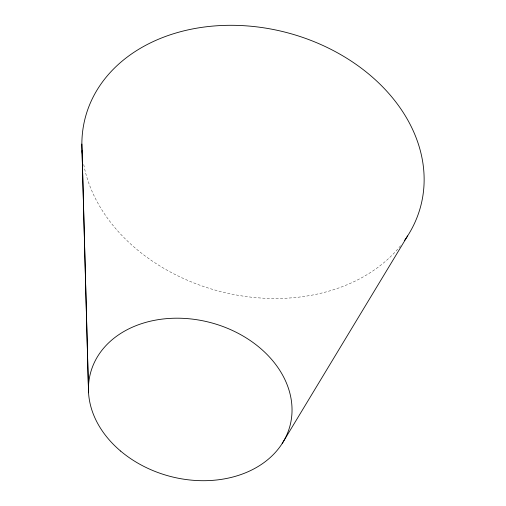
<?xml version="1.0" encoding="UTF-8"?>
<svg xmlns="http://www.w3.org/2000/svg" width="506" height="506" viewBox="0 0 506 506"><rect width="100%" height="100%" fill="white"/><g stroke="black" fill="none" stroke-linecap="round" stroke-linejoin="round"><path stroke-width="0.38" stroke-dasharray="2.53 1.9" d="M400.55 245.739A173.457 133.647 14.8 0 1 219.623 291.317A173.457 133.647 14.8 0 1 83.503 163.16"/><path stroke-width="0.76" d="M282.19 443.496L407.589 235.954M81.858 144.039L88.442 388.823M82.054 150.706L88.556 392.789M82.25 153.413A173.457 133.647 14.8 0 1 288.218 32.972A173.457 133.647 14.8 0 1 404.648 240.312M120.637 451.074A103.173 79.499 14.8 0 0 289.375 427.975A103.173 79.499 14.8 0 0 160.706 319.299A103.173 79.499 14.8 0 0 120.637 451.074"/></g></svg>
